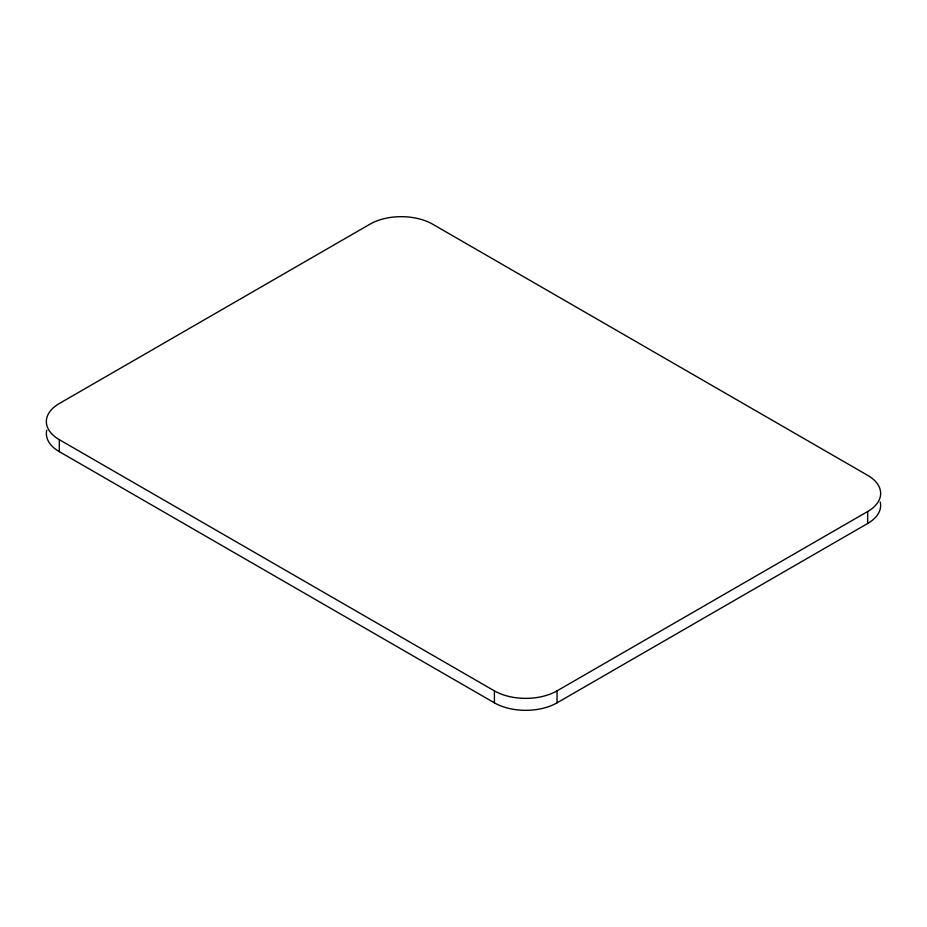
<?xml version="1.0" encoding="UTF-8"?>
<svg xmlns="http://www.w3.org/2000/svg" width="927" height="927" viewBox="0 0 927 927"><rect width="100%" height="100%" fill="white"/><g stroke="black" fill="none" stroke-linecap="round" stroke-linejoin="round"><path stroke-width="1.39" d="M59.316 439.676L494.404 690.87A44.276 25.562 0 0 0 557.023 690.87L867.684 511.507A44.276 25.562 0 0 0 867.684 475.354L432.596 224.16A44.276 25.562 0 0 0 369.977 224.16L59.316 403.523A44.276 25.562 0 0 0 59.316 439.676L59.316 451.646L494.404 702.84A44.276 25.562 0 0 0 557.023 702.84L867.684 523.477A44.276 25.562 0 0 0 880.268 502.063M867.684 511.507L867.684 523.477M557.023 690.87L557.023 702.84M494.404 690.87L494.404 702.84M59.316 451.646A44.276 25.562 0 0 1 46.732 430.232"/></g></svg>
